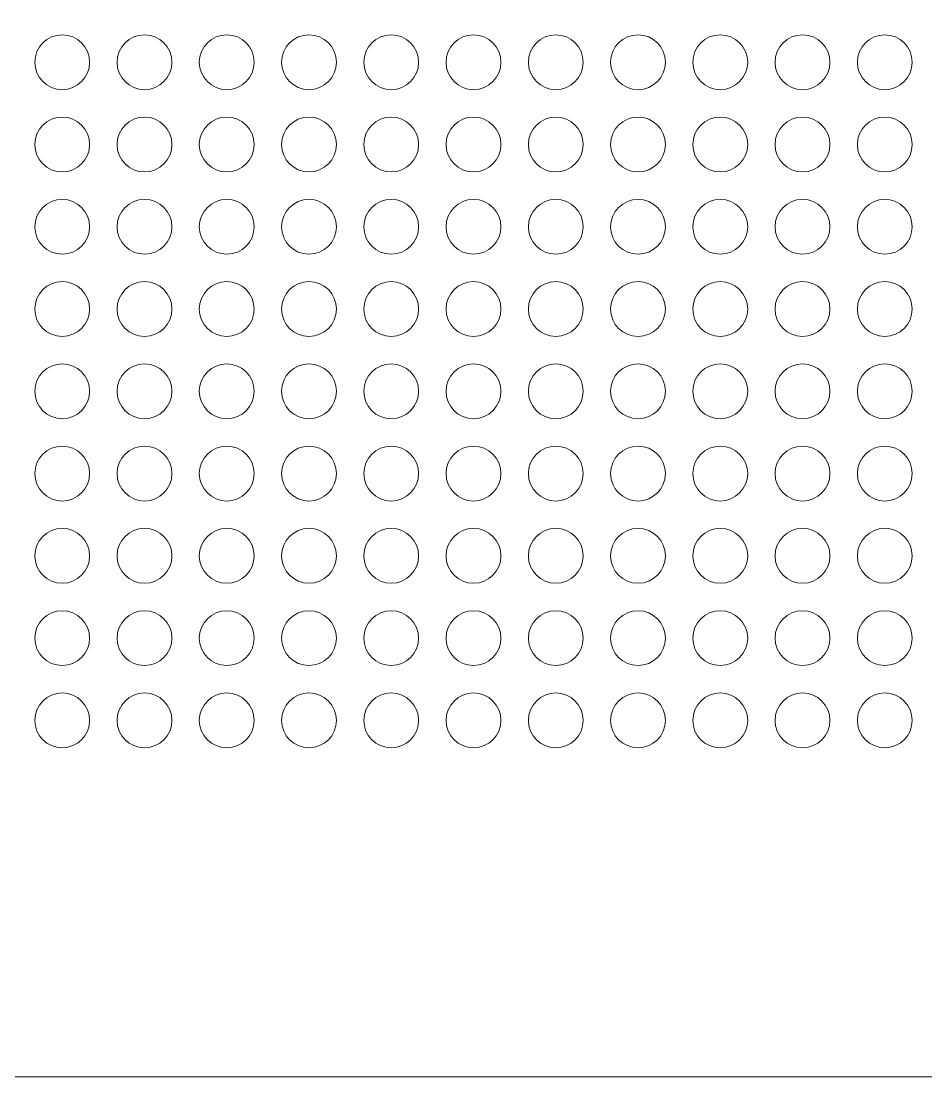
# Model space of a CAD drawing. Header units: centimetres. Extents: x -67.6 to -20.6, y -25.4 to 27.8.
# Drawn here: x -57.927 to -56.277, y -24.204 to -22.279 of the extents above; entities that cross this region are included whole.
import ezdxf

# ---------------------------------------------------------------- set-up
doc = ezdxf.new("R2010")
doc.units = ezdxf.units.CM
doc.header["$MEASUREMENT"] = 0
doc.layers.add('Layer 1', color=7, linetype='Continuous')

msp = doc.modelspace()

# ---------------------------------------------------------------- linework, layer by layer
at = {"layer": 'Layer 1', "color": 250, "lineweight": 9}
for points in [[(-59.70196, -24.2043), (-59.70196, -24.2043), (-52.70196, -24.2043), (-52.70196, -24.2043), (-52.70196, -24.2043), (-52.70196, -16.9043), (-52.70196, -16.9043), (-52.70196, -16.9043), (-59.70196, -16.9043), (-59.70196, -16.9043), (-59.70196, -16.9043), (-59.70196, -24.2043), (-59.70196, -24.2043)], [(-57.85196, -22.3043), (-57.82435, -22.3043), (-57.80196, -22.32669), (-57.80196, -22.3543), (-57.80196, -22.38191), (-57.82435, -22.4043), (-57.85196, -22.4043), (-57.87957, -22.4043), (-57.90196, -22.38191), (-57.90196, -22.3543), (-57.90196, -22.32669), (-57.87957, -22.3043), (-57.85196, -22.3043)], [(-57.70196, -22.3043), (-57.67435, -22.3043), (-57.65196, -22.32669), (-57.65196, -22.3543), (-57.65196, -22.38191), (-57.67435, -22.4043), (-57.70196, -22.4043), (-57.72957, -22.4043), (-57.75196, -22.38191), (-57.75196, -22.3543), (-57.75196, -22.32669), (-57.72957, -22.3043), (-57.70196, -22.3043)], [(-57.55196, -22.3043), (-57.52435, -22.3043), (-57.50196, -22.32669), (-57.50196, -22.3543), (-57.50196, -22.38191), (-57.52435, -22.4043), (-57.55196, -22.4043), (-57.57957, -22.4043), (-57.60196, -22.38191), (-57.60196, -22.3543), (-57.60196, -22.32669), (-57.57957, -22.3043), (-57.55196, -22.3043)], [(-57.40196, -22.3043), (-57.37435, -22.3043), (-57.35196, -22.32669), (-57.35196, -22.3543), (-57.35196, -22.38191), (-57.37435, -22.4043), (-57.40196, -22.4043), (-57.42957, -22.4043), (-57.45196, -22.38191), (-57.45196, -22.3543), (-57.45196, -22.32669), (-57.42957, -22.3043), (-57.40196, -22.3043)], [(-57.25196, -22.3043), (-57.22435, -22.3043), (-57.20196, -22.32669), (-57.20196, -22.3543), (-57.20196, -22.38191), (-57.22435, -22.4043), (-57.25196, -22.4043), (-57.27957, -22.4043), (-57.30196, -22.38191), (-57.30196, -22.3543), (-57.30196, -22.32669), (-57.27957, -22.3043), (-57.25196, -22.3043)], [(-57.10196, -22.3043), (-57.07435, -22.3043), (-57.05196, -22.32669), (-57.05196, -22.3543), (-57.05196, -22.38191), (-57.07435, -22.4043), (-57.10196, -22.4043), (-57.12957, -22.4043), (-57.15196, -22.38191), (-57.15196, -22.3543), (-57.15196, -22.32669), (-57.12957, -22.3043), (-57.10196, -22.3043)], [(-56.95196, -22.3043), (-56.92435, -22.3043), (-56.90196, -22.32669), (-56.90196, -22.3543), (-56.90196, -22.38191), (-56.92435, -22.4043), (-56.95196, -22.4043), (-56.97957, -22.4043), (-57.00196, -22.38191), (-57.00196, -22.3543), (-57.00196, -22.32669), (-56.97957, -22.3043), (-56.95196, -22.3043)], [(-56.80196, -22.3043), (-56.77435, -22.3043), (-56.75196, -22.32669), (-56.75196, -22.3543), (-56.75196, -22.38191), (-56.77435, -22.4043), (-56.80196, -22.4043), (-56.82957, -22.4043), (-56.85196, -22.38191), (-56.85196, -22.3543), (-56.85196, -22.32669), (-56.82957, -22.3043), (-56.80196, -22.3043)], [(-56.65196, -22.3043), (-56.62435, -22.3043), (-56.60196, -22.32669), (-56.60196, -22.3543), (-56.60196, -22.38191), (-56.62435, -22.4043), (-56.65196, -22.4043), (-56.67957, -22.4043), (-56.70196, -22.38191), (-56.70196, -22.3543), (-56.70196, -22.32669), (-56.67957, -22.3043), (-56.65196, -22.3043)], [(-56.50196, -22.3043), (-56.47435, -22.3043), (-56.45196, -22.32669), (-56.45196, -22.3543), (-56.45196, -22.38191), (-56.47435, -22.4043), (-56.50196, -22.4043), (-56.52957, -22.4043), (-56.55196, -22.38191), (-56.55196, -22.3543), (-56.55196, -22.32669), (-56.52957, -22.3043), (-56.50196, -22.3043)], [(-56.35196, -22.3043), (-56.32435, -22.3043), (-56.30196, -22.32669), (-56.30196, -22.3543), (-56.30196, -22.38191), (-56.32435, -22.4043), (-56.35196, -22.4043), (-56.37957, -22.4043), (-56.40196, -22.38191), (-56.40196, -22.3543), (-56.40196, -22.32669), (-56.37957, -22.3043), (-56.35196, -22.3043)], [(-57.85196, -22.4543), (-57.82435, -22.4543), (-57.80196, -22.47669), (-57.80196, -22.5043), (-57.80196, -22.53191), (-57.82435, -22.5543), (-57.85196, -22.5543), (-57.87957, -22.5543), (-57.90196, -22.53191), (-57.90196, -22.5043), (-57.90196, -22.47669), (-57.87957, -22.4543), (-57.85196, -22.4543)], [(-57.70196, -22.4543), (-57.67435, -22.4543), (-57.65196, -22.47669), (-57.65196, -22.5043), (-57.65196, -22.53191), (-57.67435, -22.5543), (-57.70196, -22.5543), (-57.72957, -22.5543), (-57.75196, -22.53191), (-57.75196, -22.5043), (-57.75196, -22.47669), (-57.72957, -22.4543), (-57.70196, -22.4543)], [(-57.55196, -22.4543), (-57.52435, -22.4543), (-57.50196, -22.47669), (-57.50196, -22.5043), (-57.50196, -22.53191), (-57.52435, -22.5543), (-57.55196, -22.5543), (-57.57957, -22.5543), (-57.60196, -22.53191), (-57.60196, -22.5043), (-57.60196, -22.47669), (-57.57957, -22.4543), (-57.55196, -22.4543)], [(-57.40196, -22.4543), (-57.37435, -22.4543), (-57.35196, -22.47669), (-57.35196, -22.5043), (-57.35196, -22.53191), (-57.37435, -22.5543), (-57.40196, -22.5543), (-57.42957, -22.5543), (-57.45196, -22.53191), (-57.45196, -22.5043), (-57.45196, -22.47669), (-57.42957, -22.4543), (-57.40196, -22.4543)], [(-57.25196, -22.4543), (-57.22435, -22.4543), (-57.20196, -22.47669), (-57.20196, -22.5043), (-57.20196, -22.53191), (-57.22435, -22.5543), (-57.25196, -22.5543), (-57.27957, -22.5543), (-57.30196, -22.53191), (-57.30196, -22.5043), (-57.30196, -22.47669), (-57.27957, -22.4543), (-57.25196, -22.4543)], [(-57.10196, -22.4543), (-57.07435, -22.4543), (-57.05196, -22.47669), (-57.05196, -22.5043), (-57.05196, -22.53191), (-57.07435, -22.5543), (-57.10196, -22.5543), (-57.12957, -22.5543), (-57.15196, -22.53191), (-57.15196, -22.5043), (-57.15196, -22.47669), (-57.12957, -22.4543), (-57.10196, -22.4543)], [(-56.95196, -22.4543), (-56.92435, -22.4543), (-56.90196, -22.47669), (-56.90196, -22.5043), (-56.90196, -22.53191), (-56.92435, -22.5543), (-56.95196, -22.5543), (-56.97957, -22.5543), (-57.00196, -22.53191), (-57.00196, -22.5043), (-57.00196, -22.47669), (-56.97957, -22.4543), (-56.95196, -22.4543)], [(-56.80196, -22.4543), (-56.77435, -22.4543), (-56.75196, -22.47669), (-56.75196, -22.5043), (-56.75196, -22.53191), (-56.77435, -22.5543), (-56.80196, -22.5543), (-56.82957, -22.5543), (-56.85196, -22.53191), (-56.85196, -22.5043), (-56.85196, -22.47669), (-56.82957, -22.4543), (-56.80196, -22.4543)], [(-56.65196, -22.4543), (-56.62435, -22.4543), (-56.60196, -22.47669), (-56.60196, -22.5043), (-56.60196, -22.53191), (-56.62435, -22.5543), (-56.65196, -22.5543), (-56.67957, -22.5543), (-56.70196, -22.53191), (-56.70196, -22.5043), (-56.70196, -22.47669), (-56.67957, -22.4543), (-56.65196, -22.4543)], [(-56.50196, -22.4543), (-56.47435, -22.4543), (-56.45196, -22.47669), (-56.45196, -22.5043), (-56.45196, -22.53191), (-56.47435, -22.5543), (-56.50196, -22.5543), (-56.52957, -22.5543), (-56.55196, -22.53191), (-56.55196, -22.5043), (-56.55196, -22.47669), (-56.52957, -22.4543), (-56.50196, -22.4543)], [(-56.35196, -22.4543), (-56.32435, -22.4543), (-56.30196, -22.47669), (-56.30196, -22.5043), (-56.30196, -22.53191), (-56.32435, -22.5543), (-56.35196, -22.5543), (-56.37957, -22.5543), (-56.40196, -22.53191), (-56.40196, -22.5043), (-56.40196, -22.47669), (-56.37957, -22.4543), (-56.35196, -22.4543)], [(-57.85196, -22.6043), (-57.82435, -22.6043), (-57.80196, -22.62669), (-57.80196, -22.6543), (-57.80196, -22.68191), (-57.82435, -22.7043), (-57.85196, -22.7043), (-57.87957, -22.7043), (-57.90196, -22.68191), (-57.90196, -22.6543), (-57.90196, -22.62669), (-57.87957, -22.6043), (-57.85196, -22.6043)], [(-57.70196, -22.6043), (-57.67435, -22.6043), (-57.65196, -22.62669), (-57.65196, -22.6543), (-57.65196, -22.68191), (-57.67435, -22.7043), (-57.70196, -22.7043), (-57.72957, -22.7043), (-57.75196, -22.68191), (-57.75196, -22.6543), (-57.75196, -22.62669), (-57.72957, -22.6043), (-57.70196, -22.6043)], [(-57.55196, -22.6043), (-57.52435, -22.6043), (-57.50196, -22.62669), (-57.50196, -22.6543), (-57.50196, -22.68191), (-57.52435, -22.7043), (-57.55196, -22.7043), (-57.57957, -22.7043), (-57.60196, -22.68191), (-57.60196, -22.6543), (-57.60196, -22.62669), (-57.57957, -22.6043), (-57.55196, -22.6043)], [(-57.40196, -22.6043), (-57.37435, -22.6043), (-57.35196, -22.62669), (-57.35196, -22.6543), (-57.35196, -22.68191), (-57.37435, -22.7043), (-57.40196, -22.7043), (-57.42957, -22.7043), (-57.45196, -22.68191), (-57.45196, -22.6543), (-57.45196, -22.62669), (-57.42957, -22.6043), (-57.40196, -22.6043)], [(-57.25196, -22.6043), (-57.22435, -22.6043), (-57.20196, -22.62669), (-57.20196, -22.6543), (-57.20196, -22.68191), (-57.22435, -22.7043), (-57.25196, -22.7043), (-57.27957, -22.7043), (-57.30196, -22.68191), (-57.30196, -22.6543), (-57.30196, -22.62669), (-57.27957, -22.6043), (-57.25196, -22.6043)], [(-57.10196, -22.6043), (-57.07435, -22.6043), (-57.05196, -22.62669), (-57.05196, -22.6543), (-57.05196, -22.68191), (-57.07435, -22.7043), (-57.10196, -22.7043), (-57.12957, -22.7043), (-57.15196, -22.68191), (-57.15196, -22.6543), (-57.15196, -22.62669), (-57.12957, -22.6043), (-57.10196, -22.6043)], [(-56.95196, -22.6043), (-56.92435, -22.6043), (-56.90196, -22.62669), (-56.90196, -22.6543), (-56.90196, -22.68191), (-56.92435, -22.7043), (-56.95196, -22.7043), (-56.97957, -22.7043), (-57.00196, -22.68191), (-57.00196, -22.6543), (-57.00196, -22.62669), (-56.97957, -22.6043), (-56.95196, -22.6043)], [(-56.80196, -22.6043), (-56.77435, -22.6043), (-56.75196, -22.62669), (-56.75196, -22.6543), (-56.75196, -22.68191), (-56.77435, -22.7043), (-56.80196, -22.7043), (-56.82957, -22.7043), (-56.85196, -22.68191), (-56.85196, -22.6543), (-56.85196, -22.62669), (-56.82957, -22.6043), (-56.80196, -22.6043)], [(-56.65196, -22.6043), (-56.62435, -22.6043), (-56.60196, -22.62669), (-56.60196, -22.6543), (-56.60196, -22.68191), (-56.62435, -22.7043), (-56.65196, -22.7043), (-56.67957, -22.7043), (-56.70196, -22.68191), (-56.70196, -22.6543), (-56.70196, -22.62669), (-56.67957, -22.6043), (-56.65196, -22.6043)], [(-56.50196, -22.6043), (-56.47435, -22.6043), (-56.45196, -22.62669), (-56.45196, -22.6543), (-56.45196, -22.68191), (-56.47435, -22.7043), (-56.50196, -22.7043), (-56.52957, -22.7043), (-56.55196, -22.68191), (-56.55196, -22.6543), (-56.55196, -22.62669), (-56.52957, -22.6043), (-56.50196, -22.6043)], [(-56.35196, -22.6043), (-56.32435, -22.6043), (-56.30196, -22.62669), (-56.30196, -22.6543), (-56.30196, -22.68191), (-56.32435, -22.7043), (-56.35196, -22.7043), (-56.37957, -22.7043), (-56.40196, -22.68191), (-56.40196, -22.6543), (-56.40196, -22.62669), (-56.37957, -22.6043), (-56.35196, -22.6043)], [(-57.85196, -22.7543), (-57.82435, -22.7543), (-57.80196, -22.77669), (-57.80196, -22.8043), (-57.80196, -22.83191), (-57.82435, -22.8543), (-57.85196, -22.8543), (-57.87957, -22.8543), (-57.90196, -22.83191), (-57.90196, -22.8043), (-57.90196, -22.77669), (-57.87957, -22.7543), (-57.85196, -22.7543)], [(-57.70196, -22.7543), (-57.67435, -22.7543), (-57.65196, -22.77669), (-57.65196, -22.8043), (-57.65196, -22.83191), (-57.67435, -22.8543), (-57.70196, -22.8543), (-57.72957, -22.8543), (-57.75196, -22.83191), (-57.75196, -22.8043), (-57.75196, -22.77669), (-57.72957, -22.7543), (-57.70196, -22.7543)], [(-57.55196, -22.7543), (-57.52435, -22.7543), (-57.50196, -22.77669), (-57.50196, -22.8043), (-57.50196, -22.83191), (-57.52435, -22.8543), (-57.55196, -22.8543), (-57.57957, -22.8543), (-57.60196, -22.83191), (-57.60196, -22.8043), (-57.60196, -22.77669), (-57.57957, -22.7543), (-57.55196, -22.7543)], [(-57.40196, -22.7543), (-57.37435, -22.7543), (-57.35196, -22.77669), (-57.35196, -22.8043), (-57.35196, -22.83191), (-57.37435, -22.8543), (-57.40196, -22.8543), (-57.42957, -22.8543), (-57.45196, -22.83191), (-57.45196, -22.8043), (-57.45196, -22.77669), (-57.42957, -22.7543), (-57.40196, -22.7543)], [(-57.25196, -22.7543), (-57.22435, -22.7543), (-57.20196, -22.77669), (-57.20196, -22.8043), (-57.20196, -22.83191), (-57.22435, -22.8543), (-57.25196, -22.8543), (-57.27957, -22.8543), (-57.30196, -22.83191), (-57.30196, -22.8043), (-57.30196, -22.77669), (-57.27957, -22.7543), (-57.25196, -22.7543)], [(-57.10196, -22.7543), (-57.07435, -22.7543), (-57.05196, -22.77669), (-57.05196, -22.8043), (-57.05196, -22.83191), (-57.07435, -22.8543), (-57.10196, -22.8543), (-57.12957, -22.8543), (-57.15196, -22.83191), (-57.15196, -22.8043), (-57.15196, -22.77669), (-57.12957, -22.7543), (-57.10196, -22.7543)], [(-56.95196, -22.7543), (-56.92435, -22.7543), (-56.90196, -22.77669), (-56.90196, -22.8043), (-56.90196, -22.83191), (-56.92435, -22.8543), (-56.95196, -22.8543), (-56.97957, -22.8543), (-57.00196, -22.83191), (-57.00196, -22.8043), (-57.00196, -22.77669), (-56.97957, -22.7543), (-56.95196, -22.7543)], [(-56.80196, -22.7543), (-56.77435, -22.7543), (-56.75196, -22.77669), (-56.75196, -22.8043), (-56.75196, -22.83191), (-56.77435, -22.8543), (-56.80196, -22.8543), (-56.82957, -22.8543), (-56.85196, -22.83191), (-56.85196, -22.8043), (-56.85196, -22.77669), (-56.82957, -22.7543), (-56.80196, -22.7543)], [(-56.65196, -22.7543), (-56.62435, -22.7543), (-56.60196, -22.77669), (-56.60196, -22.8043), (-56.60196, -22.83191), (-56.62435, -22.8543), (-56.65196, -22.8543), (-56.67957, -22.8543), (-56.70196, -22.83191), (-56.70196, -22.8043), (-56.70196, -22.77669), (-56.67957, -22.7543), (-56.65196, -22.7543)], [(-56.50196, -22.7543), (-56.47435, -22.7543), (-56.45196, -22.77669), (-56.45196, -22.8043), (-56.45196, -22.83191), (-56.47435, -22.8543), (-56.50196, -22.8543), (-56.52957, -22.8543), (-56.55196, -22.83191), (-56.55196, -22.8043), (-56.55196, -22.77669), (-56.52957, -22.7543), (-56.50196, -22.7543)], [(-56.35196, -22.7543), (-56.32435, -22.7543), (-56.30196, -22.77669), (-56.30196, -22.8043), (-56.30196, -22.83191), (-56.32435, -22.8543), (-56.35196, -22.8543), (-56.37957, -22.8543), (-56.40196, -22.83191), (-56.40196, -22.8043), (-56.40196, -22.77669), (-56.37957, -22.7543), (-56.35196, -22.7543)], [(-57.85196, -22.9043), (-57.82435, -22.9043), (-57.80196, -22.92669), (-57.80196, -22.9543), (-57.80196, -22.98191), (-57.82435, -23.0043), (-57.85196, -23.0043), (-57.87957, -23.0043), (-57.90196, -22.98191), (-57.90196, -22.9543), (-57.90196, -22.92669), (-57.87957, -22.9043), (-57.85196, -22.9043)], [(-57.70196, -22.9043), (-57.67435, -22.9043), (-57.65196, -22.92669), (-57.65196, -22.9543), (-57.65196, -22.98191), (-57.67435, -23.0043), (-57.70196, -23.0043), (-57.72957, -23.0043), (-57.75196, -22.98191), (-57.75196, -22.9543), (-57.75196, -22.92669), (-57.72957, -22.9043), (-57.70196, -22.9043)], [(-57.55196, -22.9043), (-57.52435, -22.9043), (-57.50196, -22.92669), (-57.50196, -22.9543), (-57.50196, -22.98191), (-57.52435, -23.0043), (-57.55196, -23.0043), (-57.57957, -23.0043), (-57.60196, -22.98191), (-57.60196, -22.9543), (-57.60196, -22.92669), (-57.57957, -22.9043), (-57.55196, -22.9043)], [(-57.40196, -22.9043), (-57.37435, -22.9043), (-57.35196, -22.92669), (-57.35196, -22.9543), (-57.35196, -22.98191), (-57.37435, -23.0043), (-57.40196, -23.0043), (-57.42957, -23.0043), (-57.45196, -22.98191), (-57.45196, -22.9543), (-57.45196, -22.92669), (-57.42957, -22.9043), (-57.40196, -22.9043)], [(-57.25196, -22.9043), (-57.22435, -22.9043), (-57.20196, -22.92669), (-57.20196, -22.9543), (-57.20196, -22.98191), (-57.22435, -23.0043), (-57.25196, -23.0043), (-57.27957, -23.0043), (-57.30196, -22.98191), (-57.30196, -22.9543), (-57.30196, -22.92669), (-57.27957, -22.9043), (-57.25196, -22.9043)], [(-57.10196, -22.9043), (-57.07435, -22.9043), (-57.05196, -22.92669), (-57.05196, -22.9543), (-57.05196, -22.98191), (-57.07435, -23.0043), (-57.10196, -23.0043), (-57.12957, -23.0043), (-57.15196, -22.98191), (-57.15196, -22.9543), (-57.15196, -22.92669), (-57.12957, -22.9043), (-57.10196, -22.9043)], [(-56.95196, -22.9043), (-56.92435, -22.9043), (-56.90196, -22.92669), (-56.90196, -22.9543), (-56.90196, -22.98191), (-56.92435, -23.0043), (-56.95196, -23.0043), (-56.97957, -23.0043), (-57.00196, -22.98191), (-57.00196, -22.9543), (-57.00196, -22.92669), (-56.97957, -22.9043), (-56.95196, -22.9043)], [(-56.80196, -22.9043), (-56.77435, -22.9043), (-56.75196, -22.92669), (-56.75196, -22.9543), (-56.75196, -22.98191), (-56.77435, -23.0043), (-56.80196, -23.0043), (-56.82957, -23.0043), (-56.85196, -22.98191), (-56.85196, -22.9543), (-56.85196, -22.92669), (-56.82957, -22.9043), (-56.80196, -22.9043)], [(-56.65196, -22.9043), (-56.62435, -22.9043), (-56.60196, -22.92669), (-56.60196, -22.9543), (-56.60196, -22.98191), (-56.62435, -23.0043), (-56.65196, -23.0043), (-56.67957, -23.0043), (-56.70196, -22.98191), (-56.70196, -22.9543), (-56.70196, -22.92669), (-56.67957, -22.9043), (-56.65196, -22.9043)], [(-56.50196, -22.9043), (-56.47435, -22.9043), (-56.45196, -22.92669), (-56.45196, -22.9543), (-56.45196, -22.98191), (-56.47435, -23.0043), (-56.50196, -23.0043), (-56.52957, -23.0043), (-56.55196, -22.98191), (-56.55196, -22.9543), (-56.55196, -22.92669), (-56.52957, -22.9043), (-56.50196, -22.9043)], [(-56.35196, -22.9043), (-56.32435, -22.9043), (-56.30196, -22.92669), (-56.30196, -22.9543), (-56.30196, -22.98191), (-56.32435, -23.0043), (-56.35196, -23.0043), (-56.37957, -23.0043), (-56.40196, -22.98191), (-56.40196, -22.9543), (-56.40196, -22.92669), (-56.37957, -22.9043), (-56.35196, -22.9043)], [(-57.85196, -23.0543), (-57.82435, -23.0543), (-57.80196, -23.07669), (-57.80196, -23.1043), (-57.80196, -23.13191), (-57.82435, -23.1543), (-57.85196, -23.1543), (-57.87957, -23.1543), (-57.90196, -23.13191), (-57.90196, -23.1043), (-57.90196, -23.07669), (-57.87957, -23.0543), (-57.85196, -23.0543)], [(-57.70196, -23.0543), (-57.67435, -23.0543), (-57.65196, -23.07669), (-57.65196, -23.1043), (-57.65196, -23.13191), (-57.67435, -23.1543), (-57.70196, -23.1543), (-57.72957, -23.1543), (-57.75196, -23.13191), (-57.75196, -23.1043), (-57.75196, -23.07669), (-57.72957, -23.0543), (-57.70196, -23.0543)], [(-57.55196, -23.0543), (-57.52435, -23.0543), (-57.50196, -23.07669), (-57.50196, -23.1043), (-57.50196, -23.13191), (-57.52435, -23.1543), (-57.55196, -23.1543), (-57.57957, -23.1543), (-57.60196, -23.13191), (-57.60196, -23.1043), (-57.60196, -23.07669), (-57.57957, -23.0543), (-57.55196, -23.0543)], [(-57.40196, -23.0543), (-57.37435, -23.0543), (-57.35196, -23.07669), (-57.35196, -23.1043), (-57.35196, -23.13191), (-57.37435, -23.1543), (-57.40196, -23.1543), (-57.42957, -23.1543), (-57.45196, -23.13191), (-57.45196, -23.1043), (-57.45196, -23.07669), (-57.42957, -23.0543), (-57.40196, -23.0543)], [(-57.25196, -23.0543), (-57.22435, -23.0543), (-57.20196, -23.07669), (-57.20196, -23.1043), (-57.20196, -23.13191), (-57.22435, -23.1543), (-57.25196, -23.1543), (-57.27957, -23.1543), (-57.30196, -23.13191), (-57.30196, -23.1043), (-57.30196, -23.07669), (-57.27957, -23.0543), (-57.25196, -23.0543)], [(-57.10196, -23.0543), (-57.07435, -23.0543), (-57.05196, -23.07669), (-57.05196, -23.1043), (-57.05196, -23.13191), (-57.07435, -23.1543), (-57.10196, -23.1543), (-57.12957, -23.1543), (-57.15196, -23.13191), (-57.15196, -23.1043), (-57.15196, -23.07669), (-57.12957, -23.0543), (-57.10196, -23.0543)], [(-56.95196, -23.0543), (-56.92435, -23.0543), (-56.90196, -23.07669), (-56.90196, -23.1043), (-56.90196, -23.13191), (-56.92435, -23.1543), (-56.95196, -23.1543), (-56.97957, -23.1543), (-57.00196, -23.13191), (-57.00196, -23.1043), (-57.00196, -23.07669), (-56.97957, -23.0543), (-56.95196, -23.0543)], [(-56.80196, -23.0543), (-56.77435, -23.0543), (-56.75196, -23.07669), (-56.75196, -23.1043), (-56.75196, -23.13191), (-56.77435, -23.1543), (-56.80196, -23.1543), (-56.82957, -23.1543), (-56.85196, -23.13191), (-56.85196, -23.1043), (-56.85196, -23.07669), (-56.82957, -23.0543), (-56.80196, -23.0543)], [(-56.65196, -23.0543), (-56.62435, -23.0543), (-56.60196, -23.07669), (-56.60196, -23.1043), (-56.60196, -23.13191), (-56.62435, -23.1543), (-56.65196, -23.1543), (-56.67957, -23.1543), (-56.70196, -23.13191), (-56.70196, -23.1043), (-56.70196, -23.07669), (-56.67957, -23.0543), (-56.65196, -23.0543)], [(-56.50196, -23.0543), (-56.47435, -23.0543), (-56.45196, -23.07669), (-56.45196, -23.1043), (-56.45196, -23.13191), (-56.47435, -23.1543), (-56.50196, -23.1543), (-56.52957, -23.1543), (-56.55196, -23.13191), (-56.55196, -23.1043), (-56.55196, -23.07669), (-56.52957, -23.0543), (-56.50196, -23.0543)], [(-56.35196, -23.0543), (-56.32435, -23.0543), (-56.30196, -23.07669), (-56.30196, -23.1043), (-56.30196, -23.13191), (-56.32435, -23.1543), (-56.35196, -23.1543), (-56.37957, -23.1543), (-56.40196, -23.13191), (-56.40196, -23.1043), (-56.40196, -23.07669), (-56.37957, -23.0543), (-56.35196, -23.0543)], [(-57.85196, -23.2043), (-57.82435, -23.2043), (-57.80196, -23.22669), (-57.80196, -23.2543), (-57.80196, -23.28191), (-57.82435, -23.3043), (-57.85196, -23.3043), (-57.87957, -23.3043), (-57.90196, -23.28191), (-57.90196, -23.2543), (-57.90196, -23.22669), (-57.87957, -23.2043), (-57.85196, -23.2043)], [(-57.70196, -23.2043), (-57.67435, -23.2043), (-57.65196, -23.22669), (-57.65196, -23.2543), (-57.65196, -23.28191), (-57.67435, -23.3043), (-57.70196, -23.3043), (-57.72957, -23.3043), (-57.75196, -23.28191), (-57.75196, -23.2543), (-57.75196, -23.22669), (-57.72957, -23.2043), (-57.70196, -23.2043)], [(-57.55196, -23.2043), (-57.52435, -23.2043), (-57.50196, -23.22669), (-57.50196, -23.2543), (-57.50196, -23.28191), (-57.52435, -23.3043), (-57.55196, -23.3043), (-57.57957, -23.3043), (-57.60196, -23.28191), (-57.60196, -23.2543), (-57.60196, -23.22669), (-57.57957, -23.2043), (-57.55196, -23.2043)], [(-57.40196, -23.2043), (-57.37435, -23.2043), (-57.35196, -23.22669), (-57.35196, -23.2543), (-57.35196, -23.28191), (-57.37435, -23.3043), (-57.40196, -23.3043), (-57.42957, -23.3043), (-57.45196, -23.28191), (-57.45196, -23.2543), (-57.45196, -23.22669), (-57.42957, -23.2043), (-57.40196, -23.2043)], [(-57.25196, -23.2043), (-57.22435, -23.2043), (-57.20196, -23.22669), (-57.20196, -23.2543), (-57.20196, -23.28191), (-57.22435, -23.3043), (-57.25196, -23.3043), (-57.27957, -23.3043), (-57.30196, -23.28191), (-57.30196, -23.2543), (-57.30196, -23.22669), (-57.27957, -23.2043), (-57.25196, -23.2043)], [(-57.10196, -23.2043), (-57.07435, -23.2043), (-57.05196, -23.22669), (-57.05196, -23.2543), (-57.05196, -23.28191), (-57.07435, -23.3043), (-57.10196, -23.3043), (-57.12957, -23.3043), (-57.15196, -23.28191), (-57.15196, -23.2543), (-57.15196, -23.22669), (-57.12957, -23.2043), (-57.10196, -23.2043)], [(-56.95196, -23.2043), (-56.92435, -23.2043), (-56.90196, -23.22669), (-56.90196, -23.2543), (-56.90196, -23.28191), (-56.92435, -23.3043), (-56.95196, -23.3043), (-56.97957, -23.3043), (-57.00196, -23.28191), (-57.00196, -23.2543), (-57.00196, -23.22669), (-56.97957, -23.2043), (-56.95196, -23.2043)], [(-56.80196, -23.2043), (-56.77435, -23.2043), (-56.75196, -23.22669), (-56.75196, -23.2543), (-56.75196, -23.28191), (-56.77435, -23.3043), (-56.80196, -23.3043), (-56.82957, -23.3043), (-56.85196, -23.28191), (-56.85196, -23.2543), (-56.85196, -23.22669), (-56.82957, -23.2043), (-56.80196, -23.2043)], [(-56.65196, -23.2043), (-56.62435, -23.2043), (-56.60196, -23.22669), (-56.60196, -23.2543), (-56.60196, -23.28191), (-56.62435, -23.3043), (-56.65196, -23.3043), (-56.67957, -23.3043), (-56.70196, -23.28191), (-56.70196, -23.2543), (-56.70196, -23.22669), (-56.67957, -23.2043), (-56.65196, -23.2043)], [(-56.50196, -23.2043), (-56.47435, -23.2043), (-56.45196, -23.22669), (-56.45196, -23.2543), (-56.45196, -23.28191), (-56.47435, -23.3043), (-56.50196, -23.3043), (-56.52957, -23.3043), (-56.55196, -23.28191), (-56.55196, -23.2543), (-56.55196, -23.22669), (-56.52957, -23.2043), (-56.50196, -23.2043)], [(-56.35196, -23.2043), (-56.32435, -23.2043), (-56.30196, -23.22669), (-56.30196, -23.2543), (-56.30196, -23.28191), (-56.32435, -23.3043), (-56.35196, -23.3043), (-56.37957, -23.3043), (-56.40196, -23.28191), (-56.40196, -23.2543), (-56.40196, -23.22669), (-56.37957, -23.2043), (-56.35196, -23.2043)], [(-57.85196, -23.3543), (-57.82435, -23.3543), (-57.80196, -23.37669), (-57.80196, -23.4043), (-57.80196, -23.43191), (-57.82435, -23.4543), (-57.85196, -23.4543), (-57.87957, -23.4543), (-57.90196, -23.43191), (-57.90196, -23.4043), (-57.90196, -23.37669), (-57.87957, -23.3543), (-57.85196, -23.3543)], [(-57.70196, -23.3543), (-57.67435, -23.3543), (-57.65196, -23.37669), (-57.65196, -23.4043), (-57.65196, -23.43191), (-57.67435, -23.4543), (-57.70196, -23.4543), (-57.72957, -23.4543), (-57.75196, -23.43191), (-57.75196, -23.4043), (-57.75196, -23.37669), (-57.72957, -23.3543), (-57.70196, -23.3543)], [(-57.55196, -23.3543), (-57.52435, -23.3543), (-57.50196, -23.37669), (-57.50196, -23.4043), (-57.50196, -23.43191), (-57.52435, -23.4543), (-57.55196, -23.4543), (-57.57957, -23.4543), (-57.60196, -23.43191), (-57.60196, -23.4043), (-57.60196, -23.37669), (-57.57957, -23.3543), (-57.55196, -23.3543)], [(-57.40196, -23.3543), (-57.37435, -23.3543), (-57.35196, -23.37669), (-57.35196, -23.4043), (-57.35196, -23.43191), (-57.37435, -23.4543), (-57.40196, -23.4543), (-57.42957, -23.4543), (-57.45196, -23.43191), (-57.45196, -23.4043), (-57.45196, -23.37669), (-57.42957, -23.3543), (-57.40196, -23.3543)], [(-57.25196, -23.3543), (-57.22435, -23.3543), (-57.20196, -23.37669), (-57.20196, -23.4043), (-57.20196, -23.43191), (-57.22435, -23.4543), (-57.25196, -23.4543), (-57.27957, -23.4543), (-57.30196, -23.43191), (-57.30196, -23.4043), (-57.30196, -23.37669), (-57.27957, -23.3543), (-57.25196, -23.3543)], [(-57.10196, -23.3543), (-57.07435, -23.3543), (-57.05196, -23.37669), (-57.05196, -23.4043), (-57.05196, -23.43191), (-57.07435, -23.4543), (-57.10196, -23.4543), (-57.12957, -23.4543), (-57.15196, -23.43191), (-57.15196, -23.4043), (-57.15196, -23.37669), (-57.12957, -23.3543), (-57.10196, -23.3543)], [(-56.95196, -23.3543), (-56.92435, -23.3543), (-56.90196, -23.37669), (-56.90196, -23.4043), (-56.90196, -23.43191), (-56.92435, -23.4543), (-56.95196, -23.4543), (-56.97957, -23.4543), (-57.00196, -23.43191), (-57.00196, -23.4043), (-57.00196, -23.37669), (-56.97957, -23.3543), (-56.95196, -23.3543)], [(-56.80196, -23.3543), (-56.77435, -23.3543), (-56.75196, -23.37669), (-56.75196, -23.4043), (-56.75196, -23.43191), (-56.77435, -23.4543), (-56.80196, -23.4543), (-56.82957, -23.4543), (-56.85196, -23.43191), (-56.85196, -23.4043), (-56.85196, -23.37669), (-56.82957, -23.3543), (-56.80196, -23.3543)], [(-56.65196, -23.3543), (-56.62435, -23.3543), (-56.60196, -23.37669), (-56.60196, -23.4043), (-56.60196, -23.43191), (-56.62435, -23.4543), (-56.65196, -23.4543), (-56.67957, -23.4543), (-56.70196, -23.43191), (-56.70196, -23.4043), (-56.70196, -23.37669), (-56.67957, -23.3543), (-56.65196, -23.3543)], [(-56.50196, -23.3543), (-56.47435, -23.3543), (-56.45196, -23.37669), (-56.45196, -23.4043), (-56.45196, -23.43191), (-56.47435, -23.4543), (-56.50196, -23.4543), (-56.52957, -23.4543), (-56.55196, -23.43191), (-56.55196, -23.4043), (-56.55196, -23.37669), (-56.52957, -23.3543), (-56.50196, -23.3543)], [(-56.35196, -23.3543), (-56.32435, -23.3543), (-56.30196, -23.37669), (-56.30196, -23.4043), (-56.30196, -23.43191), (-56.32435, -23.4543), (-56.35196, -23.4543), (-56.37957, -23.4543), (-56.40196, -23.43191), (-56.40196, -23.4043), (-56.40196, -23.37669), (-56.37957, -23.3543), (-56.35196, -23.3543)], [(-57.85196, -23.5043), (-57.82435, -23.5043), (-57.80196, -23.52669), (-57.80196, -23.5543), (-57.80196, -23.58191), (-57.82435, -23.6043), (-57.85196, -23.6043), (-57.87957, -23.6043), (-57.90196, -23.58191), (-57.90196, -23.5543), (-57.90196, -23.52669), (-57.87957, -23.5043), (-57.85196, -23.5043)], [(-57.70196, -23.5043), (-57.67435, -23.5043), (-57.65196, -23.52669), (-57.65196, -23.5543), (-57.65196, -23.58191), (-57.67435, -23.6043), (-57.70196, -23.6043), (-57.72957, -23.6043), (-57.75196, -23.58191), (-57.75196, -23.5543), (-57.75196, -23.52669), (-57.72957, -23.5043), (-57.70196, -23.5043)], [(-57.55196, -23.5043), (-57.52435, -23.5043), (-57.50196, -23.52669), (-57.50196, -23.5543), (-57.50196, -23.58191), (-57.52435, -23.6043), (-57.55196, -23.6043), (-57.57957, -23.6043), (-57.60196, -23.58191), (-57.60196, -23.5543), (-57.60196, -23.52669), (-57.57957, -23.5043), (-57.55196, -23.5043)], [(-57.40196, -23.5043), (-57.37435, -23.5043), (-57.35196, -23.52669), (-57.35196, -23.5543), (-57.35196, -23.58191), (-57.37435, -23.6043), (-57.40196, -23.6043), (-57.42957, -23.6043), (-57.45196, -23.58191), (-57.45196, -23.5543), (-57.45196, -23.52669), (-57.42957, -23.5043), (-57.40196, -23.5043)], [(-57.25196, -23.5043), (-57.22435, -23.5043), (-57.20196, -23.52669), (-57.20196, -23.5543), (-57.20196, -23.58191), (-57.22435, -23.6043), (-57.25196, -23.6043), (-57.27957, -23.6043), (-57.30196, -23.58191), (-57.30196, -23.5543), (-57.30196, -23.52669), (-57.27957, -23.5043), (-57.25196, -23.5043)], [(-57.10196, -23.5043), (-57.07435, -23.5043), (-57.05196, -23.52669), (-57.05196, -23.5543), (-57.05196, -23.58191), (-57.07435, -23.6043), (-57.10196, -23.6043), (-57.12957, -23.6043), (-57.15196, -23.58191), (-57.15196, -23.5543), (-57.15196, -23.52669), (-57.12957, -23.5043), (-57.10196, -23.5043)], [(-56.95196, -23.5043), (-56.92435, -23.5043), (-56.90196, -23.52669), (-56.90196, -23.5543), (-56.90196, -23.58191), (-56.92435, -23.6043), (-56.95196, -23.6043), (-56.97957, -23.6043), (-57.00196, -23.58191), (-57.00196, -23.5543), (-57.00196, -23.52669), (-56.97957, -23.5043), (-56.95196, -23.5043)], [(-56.80196, -23.5043), (-56.77435, -23.5043), (-56.75196, -23.52669), (-56.75196, -23.5543), (-56.75196, -23.58191), (-56.77435, -23.6043), (-56.80196, -23.6043), (-56.82957, -23.6043), (-56.85196, -23.58191), (-56.85196, -23.5543), (-56.85196, -23.52669), (-56.82957, -23.5043), (-56.80196, -23.5043)], [(-56.65196, -23.5043), (-56.62435, -23.5043), (-56.60196, -23.52669), (-56.60196, -23.5543), (-56.60196, -23.58191), (-56.62435, -23.6043), (-56.65196, -23.6043), (-56.67957, -23.6043), (-56.70196, -23.58191), (-56.70196, -23.5543), (-56.70196, -23.52669), (-56.67957, -23.5043), (-56.65196, -23.5043)], [(-56.50196, -23.5043), (-56.47435, -23.5043), (-56.45196, -23.52669), (-56.45196, -23.5543), (-56.45196, -23.58191), (-56.47435, -23.6043), (-56.50196, -23.6043), (-56.52957, -23.6043), (-56.55196, -23.58191), (-56.55196, -23.5543), (-56.55196, -23.52669), (-56.52957, -23.5043), (-56.50196, -23.5043)], [(-56.35196, -23.5043), (-56.32435, -23.5043), (-56.30196, -23.52669), (-56.30196, -23.5543), (-56.30196, -23.58191), (-56.32435, -23.6043), (-56.35196, -23.6043), (-56.37957, -23.6043), (-56.40196, -23.58191), (-56.40196, -23.5543), (-56.40196, -23.52669), (-56.37957, -23.5043), (-56.35196, -23.5043)]]:
    msp.add_open_spline(points, degree=3, knots=[0, 0, 0, 0, 0.25, 0.25, 0.25, 0.5, 0.5, 0.5, 0.75, 0.75, 0.75, 1, 1, 1, 1], dxfattribs=at)

doc.saveas('drawing.dxf')
